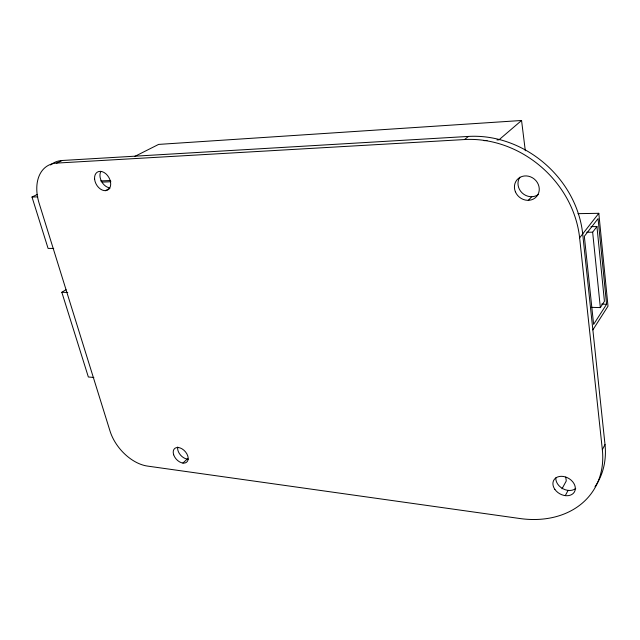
<?xml version="1.0" encoding="UTF-8"?>
<svg xmlns="http://www.w3.org/2000/svg" width="640" height="640" viewBox="0 0 640 640"><rect width="100%" height="100%" fill="white"/><g stroke="black" fill="none" stroke-linecap="round" stroke-linejoin="round"><path stroke-width="0.96" d="M62.168 160.496L56.648 163.088A41.688 27.936 59.5 0 0 39.104 203.144L110.016 431.04A37.248 23.704 49.7 0 0 147.528 466.088L519.872 518.52A96.688 74.208 33.2 0 0 602.344 449.672L605.008 444.536L582.696 233.912A101.8 88.92 41.8 0 0 468.448 136.424L62.168 160.496A41.44 27.912 59.5 0 0 50.592 165M565.272 495.632L568.08 490.392M561.992 488.808L566.256 480.992L565.776 477.096M592.864 329.88L608 306.192L598.808 213.304L577.984 213.656M606.584 304.256L593.616 324.4L584.336 236.32L598.064 218.6L606.584 304.256L601.616 304.112M591.368 307.336L600.344 307.6L604.432 301.32L596.944 226.576L591 226.64M600.344 307.6L592.648 232.2L596.944 226.576M602.344 449.672L579.624 237.848L598.808 213.304M528.296 200.328L531.744 196.712M182.88 463.072L187.224 459.064M525.304 150.728L521.56 120.488L498.968 139.824L496.976 139.936M56.648 163.088L464.528 139.544L468.448 136.424M93.856 377.472L88.352 376.992L61.824 292.28L66.024 289.704M105.344 190.672L109.896 188.272M134.736 156.448L158.616 144.408L521.56 120.488M53.728 248.424L48.088 248.416L32 197.04L37.368 194.4M484.008 140.664L487 140.496M100.68 180.936L110.648 180.496M102.048 182.12L110.888 181.736M32 197.04L37.76 196.84M586.704 232.248L592.648 232.2M61.824 292.28L67.76 292.464M538.256 194.536A12.784 11.672 39.5 0 1 522.192 192.976A12.784 11.672 39.5 0 1 519.888 177.208M575.712 488.456A11.792 8.864 29.5 0 1 562.928 488.736A11.792 8.864 29.5 0 1 555.832 477.848M109.528 187.816A10.288 7.168 60.3 0 1 101.512 181.368A10.288 7.168 60.3 0 1 100.88 171.376M188.24 459.12A9.048 5.888 48 0 1 180.536 455.088A9.048 5.888 48 0 1 177.712 447.008M605.008 444.536A96.024 74.016 33.1 0 1 595 486.736M464.528 139.544A102.56 89.264 41.9 0 1 579.624 237.848M515.384 191.768A12.88 11.728 39.7 0 0 536.72 196.392A12.88 11.728 39.7 0 0 528.432 176.2A12.88 11.728 39.7 0 0 515.384 191.768M554.872 489.384A11.872 8.888 29.7 0 0 574.24 492.232A11.872 8.888 29.7 0 0 563.272 476.456A11.872 8.888 29.7 0 0 554.872 489.384M94.6 179.064A10.352 7.176 60.2 0 0 107.416 190.184A10.352 7.176 60.2 0 0 105.872 173.784A10.352 7.176 60.2 0 0 94.6 179.064M173.672 454.8A9.096 5.888 48 0 0 186.472 462.32A9.096 5.888 48 0 0 181.96 448.8A9.096 5.888 48 0 0 173.672 454.8"/></g></svg>
